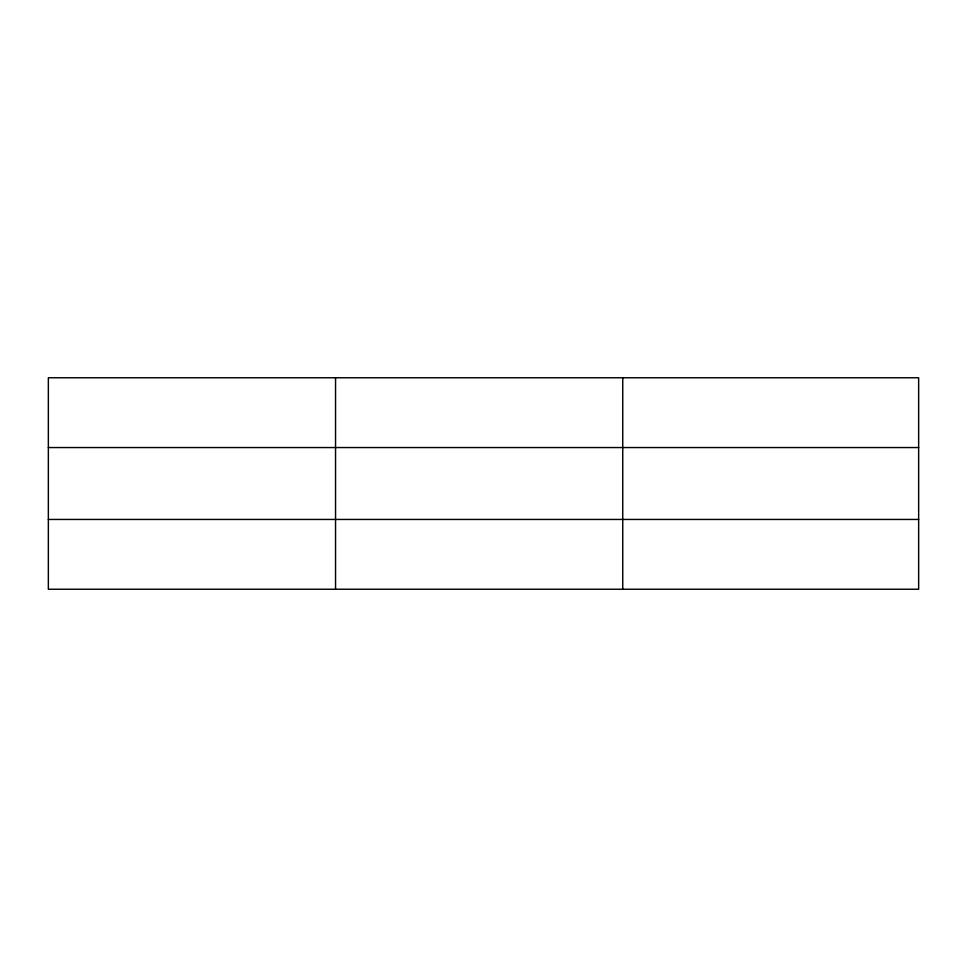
<?xml version="1.0" encoding="UTF-8"?>
<svg xmlns="http://www.w3.org/2000/svg" width="967" height="967" viewBox="0 0 967 967"><rect width="100%" height="100%" fill="white"/><g stroke="black" fill="none" stroke-linecap="round" stroke-linejoin="round"><path stroke-width="1.45" d="M335.549 377.759L335.549 589.241M622.748 377.759L622.748 589.241M918.65 447.552L918.65 377.759L48.35 377.759L48.35 589.241L918.65 589.241L918.65 447.552L48.35 447.552M48.35 519.448L918.65 519.448"/></g></svg>
